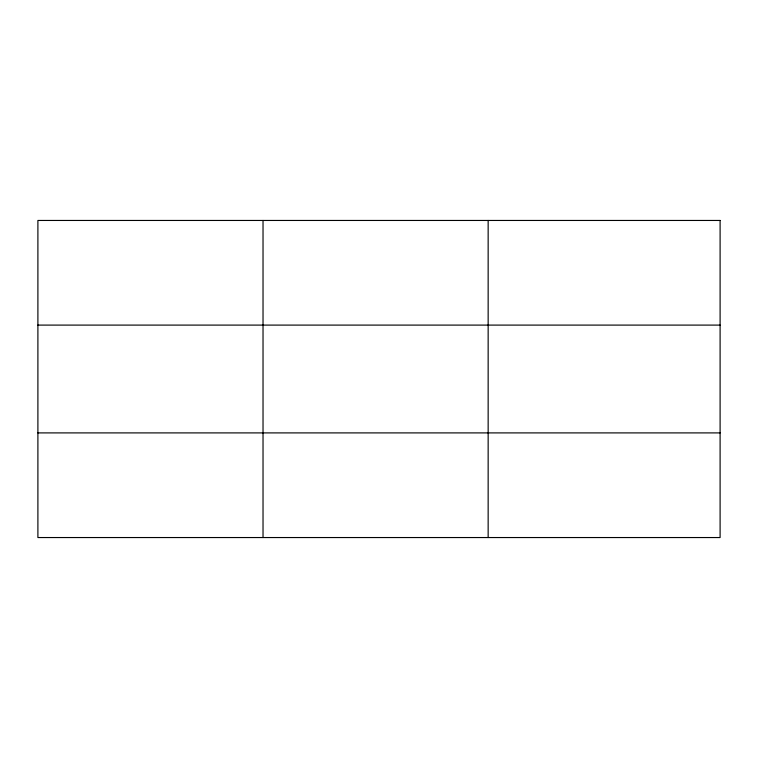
<?xml version="1.0" encoding="UTF-8"?>
<svg xmlns="http://www.w3.org/2000/svg" width="758" height="758" viewBox="0 0 758 758"><rect width="100%" height="100%" fill="white"/><g stroke="black" fill="none" stroke-linecap="round" stroke-linejoin="round"><path stroke-width="1.14" d="M263.026 220.455L263.026 537.545M488.152 220.455L488.152 537.545M37.9 325.097L720.1 325.097M37.9 432.903L720.1 432.903M720.1 220.455L720.1 537.545L37.9 537.545L37.9 220.455L720.1 220.455"/></g></svg>
